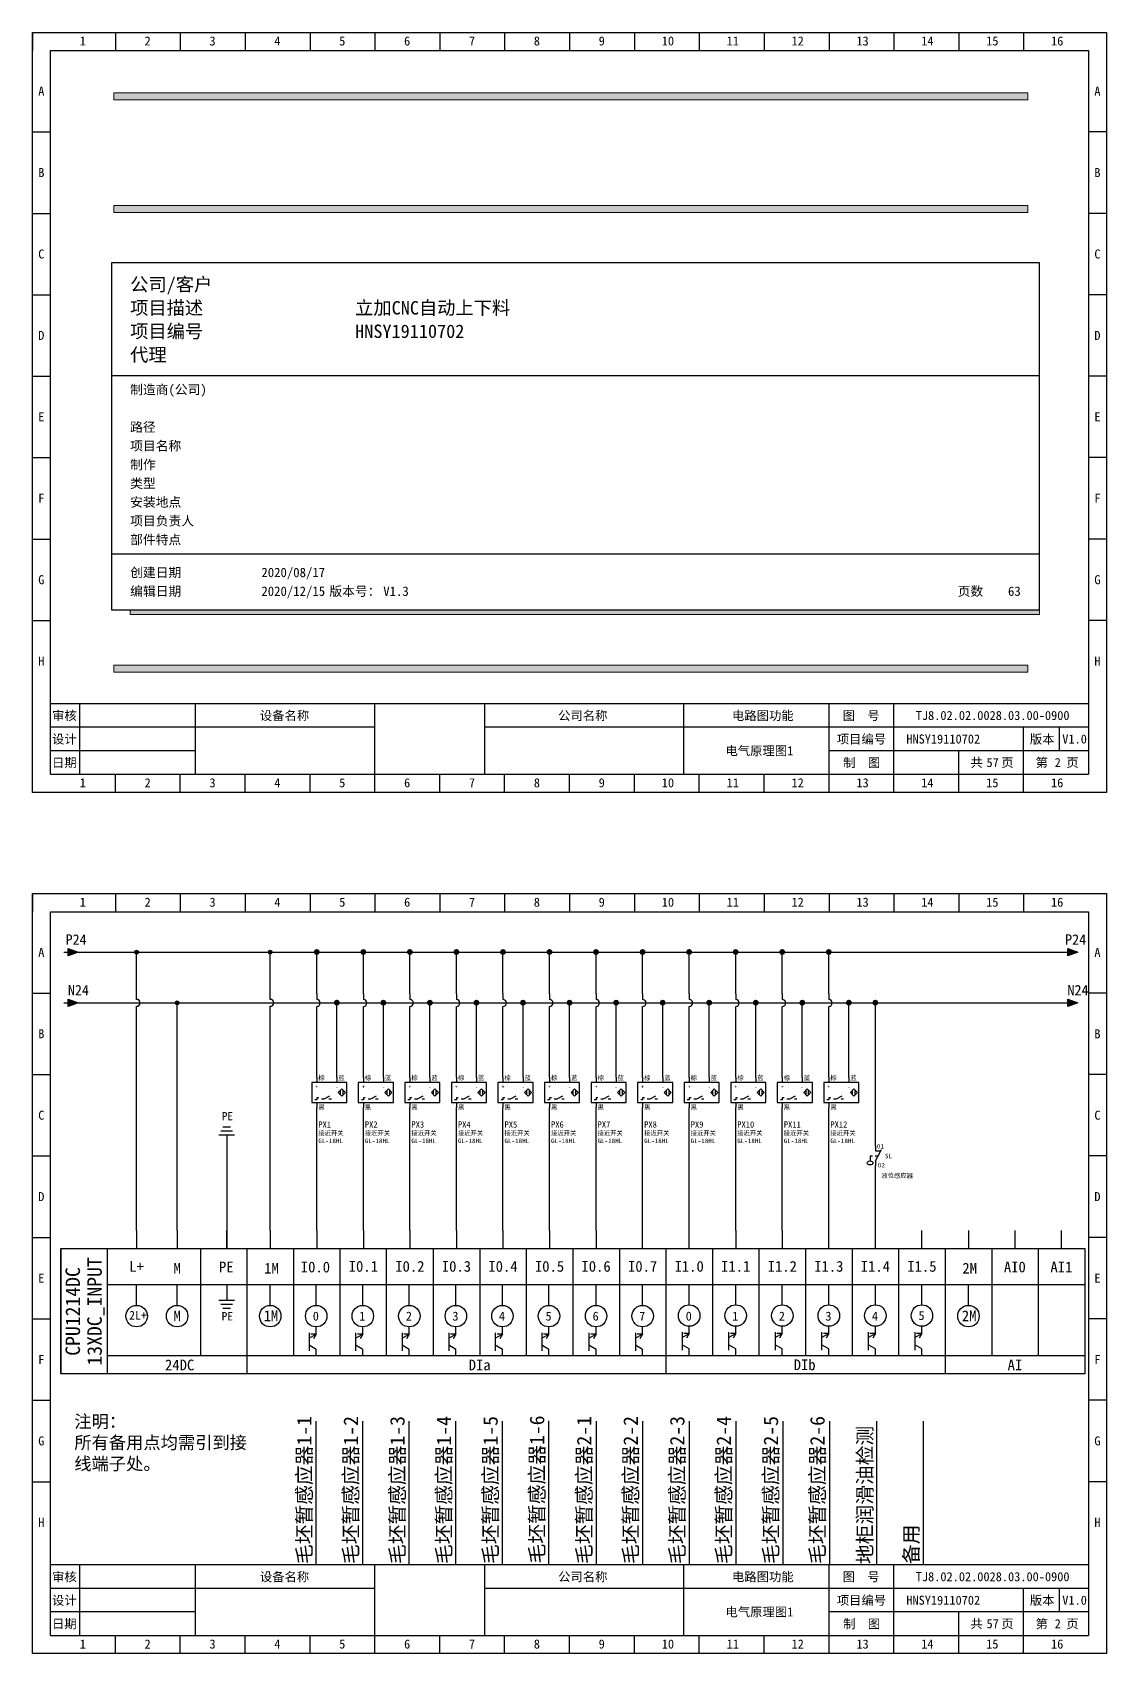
# Model space of a CAD drawing. Header units: millimetres. Extents: x 914 to 910632, y -176 to 682692.
# Drawn here: x 1567.1 to 1864.1, y 3539.4 to 3987.4 of the extents above; entities that cross this region are included whole.
import ezdxf
from ezdxf.enums import TextEntityAlignment as Align

# ---------------------------------------------------------------- set-up
doc = ezdxf.new("R2010")
doc.units = ezdxf.units.MM
for name, color, linetype, lineweight in [('EPLAN200', 73, 'Continuous', 35), ('EPLAN300', 5, 'Continuous', 25), ('EPLAN311', 1, 'Continuous', 25), ('EPLAN451', 73, 'Continuous', 35)]:
    doc.layers.add(name, color=color, linetype=linetype, lineweight=lineweight)
doc.styles.get("Standard").update_dxf_attribs({"font": 'arial.ttf'})
doc.styles.add('宋体', font='')
doc.styles.get('宋体').set_extended_font_data('宋体')

# ---------------------------------------------------------------- blocks, each defined once
blk = doc.blocks.new('EPLSYM_LibrarySPECIAL_Symbol8_Variant0_Placement1')
at = {"linetype": 'Continuous', "lineweight": 25, "ltscale": 4}
blk.add_hatch(color=1, dxfattribs=at).paths.add_polyline_path([(-0.75, 1), (2, 0), (-0.75, -1)], flags=0)
at = {"color": 1, "linetype": 'Continuous', "lineweight": 25, "ltscale": 4}
blk.add_line((-2, 0), (-0.75, 0), dxfattribs=at)
blk.add_lwpolyline([(-0.75, 1), (2, 0), (-0.75, -1)], close=True, dxfattribs=at)
at = {"color": 5}
blk.add_attdef('70_20010', text='', height=2.85, dxfattribs=at).set_placement((3, 0), align=Align.MIDDLE_LEFT)
at = {"color": 73}
for tag, p in [('70_24350', (33.76, 0)), ('70_24300', (72.31, 0))]:
    blk.add_attdef(tag, text='', height=2.06, dxfattribs=at).set_placement(p, align=Align.MIDDLE_LEFT)
blk = doc.blocks.new('F26_001')
at = {"layer": 'EPLAN200', "linetype": 'Continuous', "lineweight": 13, "ltscale": 4}
for points in [[(9, 273.5), (399, 273.5), (399, 276.5), (9, 276.5)], [(9, 225.5), (399, 225.5), (399, 228.5), (9, 228.5)], [(16, 54), (404, 54), (404, 56), (16, 56)]]:
    blk.add_hatch(color=73, dxfattribs=at).paths.add_polyline_path(points, flags=0)
at = {"layer": 'EPLAN200', "linetype": 'Continuous', "lineweight": 9}
blk.add_hatch(color=73, dxfattribs=at).paths.add_polyline_path([(9, 29.5), (399, 29.5), (399, 32.5), (9, 32.5)], flags=0)
at = {"layer": 'EPLAN200', "color": 73, "linetype": 'Continuous', "lineweight": 25, "ltscale": 4}
for p, q in [((8, 156), (404, 156)), ((8, 80), (404, 80))]:
    blk.add_line(p, q, dxfattribs=at)
at = {"layer": 'EPLAN200', "color": 73, "linetype": 'Continuous', "lineweight": 13, "ltscale": 4}
for points in [[(9, 273.5), (399, 273.5), (399, 276.5), (9, 276.5)], [(9, 225.5), (399, 225.5), (399, 228.5), (9, 228.5)], [(16, 54), (404, 54), (404, 56), (16, 56)]]:
    blk.add_lwpolyline(points, close=True, dxfattribs=at)
at = {"layer": 'EPLAN200', "color": 73, "linetype": 'Continuous', "lineweight": 25, "ltscale": 4}
blk.add_lwpolyline([(8, 56), (404, 56), (404, 204), (8, 204)], close=True, dxfattribs=at)
at = {"layer": 'EPLAN200', "color": 73, "linetype": 'Continuous', "lineweight": 9}
blk.add_lwpolyline([(9, 29.5), (399, 29.5), (399, 32.5), (9, 32.5)], close=True, dxfattribs=at)
at = {"color": 73}
blk.add_attdef('4_11015', text='', height=2.85, dxfattribs=at).set_placement((404, 280), align=Align.RIGHT)
for tag, p, height in [('14_10015_1', (124, 254), 11.42), ('14_10100', (112, 192), 5.71), ('14_10011', (112, 182), 5.71), ('14_10013', (112, 172), 5.71), ('14_10014', (112, 162), 5.71), ('14_10015', (112, 148), 4), ('14_10901[1]', (112, 132), 4), ('14_10000', (112, 124), 4), ('14_10030', (112, 116), 4), ('14_10031', (112, 108), 4), ('14_10032', (112, 100), 4), ('14_10025', (112, 92), 4), ('14_10033', (112, 84), 4)]:
    blk.add_attdef(tag, p, '', height=height, dxfattribs=at)
for tag, p in [('14_10021', (72, 72)), ('14_10023', (72, 64))]:
    blk.add_attdef(tag, text='', height=4, dxfattribs=at).set_placement(p, align=Align.MIDDLE_LEFT)
blk.add_attdef('14_10300', text='', height=4, dxfattribs=at).set_placement((396, 64), align=Align.MIDDLE_RIGHT)
at = {"layer": 'EPLAN200', "color": 73, "style": '宋体'}
for s, height, p in [('公司/客户', 5.71, (16, 192)), ('项目描述', 5.71, (16, 182)), ('项目编号', 5.71, (16, 172)), ('代理', 5.71, (16, 162)), ('制造商(公司)', 3.997, (16, 148)), ('路径', 3.997, (16, 132)), ('项目名称', 3.997, (16, 124)), ('制作', 3.997, (16, 116)), ('类型', 3.997, (16, 108)), ('安装地点', 3.997, (16, 100)), ('项目负责人', 3.997, (16, 92)), ('部件特点', 3.997, (16, 84))]:
    blk.add_text(s, height=height, dxfattribs=at).set_placement(p)
for s, p in [('创建日期', (16, 72)), ('编辑日期', (16, 64)), ('版本号：', (101, 64)), ('V1.3', (124, 64))]:
    blk.add_text(s, height=3.997, dxfattribs=at).set_placement(p, align=Align.MIDDLE_LEFT)
blk.add_text('页数', height=3.997, dxfattribs=at).set_placement((380, 64), align=Align.MIDDLE_RIGHT)
blk = doc.blocks.new('磁性接近开关3线常开')
at = {"color": 5, "linetype": 'Continuous', "lineweight": 25, "ltscale": 4}
for p, q in [((0, 8.4), (0, 7)), ((5.6, 8.4), (5.6, 7)), ((6.63, 3.58), (6.63, 4.82)), ((7.37, 3.58), (7.37, 4.82)), ((0, 2.71), (0, 2.19)), ((0, 1.4), (0, 0)), ((3.59, 3.14), (2.01, 2.36))]:
    blk.add_line(p, q, dxfattribs=at)
at = {"color": 5, "linetype": 'Continuous', "lineweight": 25}
for p, q in [((0, 2.19), (-0.53, 2.19)), ((0.53, 2.71), (0, 2.71)), ((2.01, 2.36), (1.31, 2.36)), ((4.11, 2.36), (3.41, 2.36))]:
    blk.add_line(p, q, dxfattribs=at)
at = {"color": 5, "linetype": 'Continuous', "lineweight": 25, "ltscale": 4}
for points in [[(-1.4, 1.4), (8.4, 1.4), (8.4, 7), (-1.4, 7)], [(7, 5.19), (6.01, 4.2), (7, 3.21), (7.99, 4.2)]]:
    blk.add_lwpolyline(points, close=True, dxfattribs=at)
at = {"color": 5, "style": '宋体'}
for s, p in [('+', (0, 5.84)), ('-', (5.6, 5.84))]:
    blk.add_text(s, height=1.05, dxfattribs=at).set_placement(p, align=Align.MIDDLE_CENTER)
at = {"color": 0, "style": '宋体'}
for tag, p in [('01', (0.42, 7.67)), ('03', (6.02, 7.67)), ('02', (0.42, -0.54)), ('05', (0.42, -7.76)), ('06', (0.42, -9.92))]:
    blk.add_attdef(tag, p, '', height=1.26, dxfattribs=at)
at = {"color": 5, "style": '宋体'}
blk.add_attdef('04', (0.42, -5.6), '', height=1.75, dxfattribs=at)
blk = doc.blocks.new('*U388')
blk.add_line((-2.5, 0), (2.5, 0))
blk = doc.blocks.new('*U389')
at = {"color": 0, "linetype": 'ByBlock', "lineweight": -2, "transparency": 16777216}
for p in [(0, 0), (0, -22.5), (0, -45), (0, -67.5), (0, -90), (0, -112.5), (0, -135)]:
    blk.add_blockref('*U388', p, dxfattribs=at)
blk = doc.blocks.new('*U390')
blk.add_line((-2.5, 0), (2.5, 0))
blk = doc.blocks.new('*U391')
at = {"color": 0, "linetype": 'ByBlock', "lineweight": -2, "transparency": 16777216}
for p in [(0, 0), (0, -22.5), (0, -45), (0, -67.5), (0, -90), (0, -112.5), (0, -135)]:
    blk.add_blockref('*U390', p, dxfattribs=at)
blk = doc.blocks.new('制图图框')
for p, q in [((-2700.08, 789.32), (-2403.08, 789.32)), ((-2700.08, 579.32), (-2700.08, 789.32)), ((-2700.08, 789.32), (-2700.08, 784.32)), ((-2700.08, 789.32), (-2695.08, 789.32)), ((-2677.15, 789.32), (-2677.15, 784.32)), ((-2659.21, 789.32), (-2659.21, 784.32)), ((-2641.27, 789.32), (-2641.27, 784.32)), ((-2623.33, 789.32), (-2623.33, 784.32)), ((-2605.4, 789.32), (-2605.4, 784.32)), ((-2587.46, 789.32), (-2587.46, 784.32)), ((-2569.52, 789.32), (-2569.52, 784.32)), ((-2551.58, 789.32), (-2551.58, 784.32)), ((-2533.65, 789.32), (-2533.65, 784.32)), ((-2515.71, 789.32), (-2515.71, 784.32)), ((-2497.77, 789.32), (-2497.77, 784.32)), ((-2479.83, 789.32), (-2479.83, 784.32)), ((-2461.9, 789.32), (-2461.9, 784.32)), ((-2443.96, 789.32), (-2443.96, 784.32)), ((-2426.02, 789.32), (-2426.02, 784.32)), ((-2403.08, 789.32), (-2403.08, 579.32)), ((-2403.08, 789.32), (-2403.08, 784.32)), ((-2695.08, 784.32), (-2408.08, 784.32)), ((-2695.08, 584.32), (-2695.08, 784.32)), ((-2408.08, 784.32), (-2408.08, 584.32)), ((-2408.08, 603.82), (-2695.08, 603.82)), ((-2687.08, 603.82), (-2687.08, 584.32)), ((-2655.08, 603.82), (-2655.08, 584.32)), ((-2655.08, 603.82), (-2655.08, 584.32)), ((-2605.4, 579.32), (-2605.4, 603.82)), ((-2575.08, 603.82), (-2575.08, 584.32)), ((-2575.08, 603.82), (-2575.08, 584.32)), ((-2575.08, 603.82), (-2575.08, 584.32)), ((-2520.08, 603.82), (-2520.08, 584.32)), ((-2479.83, 579.32), (-2479.83, 603.82)), ((-2461.9, 579.32), (-2461.9, 603.82)), ((-2655.08, 597.32), (-2695.08, 597.32)), ((-2605.4, 597.32), (-2655.08, 597.32)), ((-2408.08, 597.32), (-2575.08, 597.32)), ((-2426.02, 579.32), (-2426.02, 597.32)), ((-2416.18, 597.32), (-2416.18, 590.82)), ((-2655.08, 590.82), (-2695.08, 590.82)), ((-2408.08, 590.82), (-2479.83, 590.82)), ((-2443.96, 579.32), (-2443.96, 590.82)), ((-2695.08, 584.32), (-2408.08, 584.32)), ((-2677.15, 579.32), (-2677.15, 584.32)), ((-2659.21, 579.32), (-2659.21, 584.32)), ((-2641.27, 579.32), (-2641.27, 584.32)), ((-2623.33, 579.32), (-2623.33, 584.32)), ((-2587.46, 579.32), (-2587.46, 584.32)), ((-2569.52, 579.32), (-2569.52, 584.32)), ((-2551.58, 579.32), (-2551.58, 584.32)), ((-2533.65, 579.32), (-2533.65, 584.32)), ((-2515.71, 579.32), (-2515.71, 584.32)), ((-2497.77, 579.32), (-2497.77, 584.32)), ((-2403.08, 579.32), (-2700.08, 579.32))]:
    blk.add_line(p, q)
blk.add_blockref('*U389', (-2697.58, 761.82))
at = {"xscale": -1}
blk.add_blockref('*U391', (-2405.58, 761.82), dxfattribs=at)
at = {"style": '宋体'}
for s, p in [('1', (-2687.01, 785.71)), ('2', (-2669.07, 785.71)), ('3', (-2651.13, 785.71)), ('4', (-2633.2, 785.71)), ('5', (-2615.26, 785.71)), ('6', (-2597.32, 785.71)), ('7', (-2579.38, 785.71)), ('8', (-2561.45, 785.71)), ('9', (-2543.51, 785.71)), ('10', (-2526.07, 785.71)), ('11', (-2508.13, 785.71)), ('12', (-2490.2, 785.71)), ('13', (-2472.26, 785.71)), ('14', (-2454.32, 785.71)), ('15', (-2436.38, 785.71)), ('16', (-2418.45, 785.71)), ('A', (-2698.47, 771.84)), ('A', (-2406.47, 771.84)), ('B', (-2698.47, 749.34)), ('B', (-2406.47, 749.34)), ('C', (-2698.47, 726.84)), ('C', (-2406.47, 726.84)), ('D', (-2698.47, 704.34)), ('D', (-2406.47, 704.34)), ('E', (-2698.47, 681.84)), ('E', (-2406.47, 681.84)), ('F', (-2698.47, 659.34)), ('F', (-2406.47, 659.34)), ('G', (-2698.47, 636.84)), ('G', (-2406.47, 636.84)), ('H', (-2698.47, 614.34)), ('H', (-2406.47, 614.34)), ('审核', (-2694.65, 599.29)), ('设备名称', (-2637.2, 599.28)), ('公司名称', (-2554.73, 599.29)), ('电路图功能', (-2506.66, 599.29)), ('图  号', (-2476.05, 599.3)), ('设计', (-2694.66, 592.79)), ('项目编号', (-2477.68, 592.79)), ('版本', (-2424.3, 592.79)), ('日期', (-2694.66, 586.29)), ('制  图', (-2475.91, 586.28)), ('共   页', (-2440.72, 586.31)), ('第   页', (-2422.72, 586.3)), ('1', (-2687.01, 580.71)), ('2', (-2669.07, 580.71)), ('3', (-2651.13, 580.71)), ('4', (-2633.2, 580.71)), ('5', (-2615.26, 580.71)), ('6', (-2597.32, 580.71)), ('7', (-2579.38, 580.71)), ('8', (-2561.45, 580.71)), ('9', (-2543.51, 580.71)), ('10', (-2526.07, 580.71)), ('11', (-2508.13, 580.71)), ('12', (-2490.2, 580.71)), ('13', (-2472.26, 580.71)), ('14', (-2454.32, 580.71)), ('15', (-2436.38, 580.71)), ('16', (-2418.45, 580.71))]:
    blk.add_text(s, height=2.5, dxfattribs=at).set_placement(p)

msp = doc.modelspace()

# ---------------------------------------------------------------- hatches: boundary and pattern name
at = {"layer": 'EPLAN311', "ltscale": 4}
h = msp.add_hatch(color=1, dxfattribs=at)
edge = h.paths.add_edge_path()
edge.add_arc((1595.965, 3733.256), 0.52, 0, 360)
h = msp.add_hatch(color=1, dxfattribs=at)
edge = h.paths.add_edge_path()
edge.add_arc((1632.905, 3733.255), 0.52, 0, 360)
h = msp.add_hatch(color=0, dxfattribs=at)
edge = h.paths.add_edge_path()
edge.add_arc((1645.768, 3733.294), 0.81, 0, 360)
h = msp.add_hatch(color=0, dxfattribs=at)
edge = h.paths.add_edge_path()
edge.add_arc((1658.638, 3733.294), 0.81, 0, 360)
h = msp.add_hatch(color=0, dxfattribs=at)
edge = h.paths.add_edge_path()
edge.add_arc((1671.508, 3733.294), 0.81, 0, 360)
h = msp.add_hatch(color=0, dxfattribs=at)
edge = h.paths.add_edge_path()
edge.add_arc((1684.378, 3733.294), 0.81, 0, 360)
h = msp.add_hatch(color=0, dxfattribs=at)
edge = h.paths.add_edge_path()
edge.add_arc((1697.248, 3733.294), 0.81, 0, 360)
h = msp.add_hatch(color=0, dxfattribs=at)
edge = h.paths.add_edge_path()
edge.add_arc((1710.118, 3733.294), 0.81, 0, 360)
h = msp.add_hatch(color=0, dxfattribs=at)
edge = h.paths.add_edge_path()
edge.add_arc((1722.988, 3733.294), 0.81, 0, 360)
h = msp.add_hatch(color=0, dxfattribs=at)
edge = h.paths.add_edge_path()
edge.add_arc((1735.858, 3733.294), 0.81, 0, 360)
h = msp.add_hatch(color=0, dxfattribs=at)
edge = h.paths.add_edge_path()
edge.add_arc((1748.728, 3733.294), 0.81, 0, 360)
h = msp.add_hatch(color=0, dxfattribs=at)
edge = h.paths.add_edge_path()
edge.add_arc((1761.598, 3733.294), 0.81, 0, 360)
h = msp.add_hatch(color=0, dxfattribs=at)
edge = h.paths.add_edge_path()
edge.add_arc((1774.468, 3733.294), 0.81, 0, 360)
h = msp.add_hatch(color=0, dxfattribs=at)
edge = h.paths.add_edge_path()
edge.add_arc((1787.338, 3733.294), 0.81, 0, 360)
h = msp.add_hatch(color=1, dxfattribs=at)
edge = h.paths.add_edge_path()
edge.add_arc((1607.163, 3719.243), 0.52, 0, 360)
h = msp.add_hatch(color=0, dxfattribs=at)
edge = h.paths.add_edge_path()
edge.add_arc((1651.312, 3719.289), 0.81, 0, 360)
h = msp.add_hatch(color=0, dxfattribs=at)
edge = h.paths.add_edge_path()
edge.add_arc((1664.182, 3719.289), 0.81, 0, 360)
h = msp.add_hatch(color=0, dxfattribs=at)
edge = h.paths.add_edge_path()
edge.add_arc((1677.052, 3719.289), 0.81, 0, 360)
h = msp.add_hatch(color=0, dxfattribs=at)
edge = h.paths.add_edge_path()
edge.add_arc((1689.922, 3719.289), 0.81, 0, 360)
h = msp.add_hatch(color=0, dxfattribs=at)
edge = h.paths.add_edge_path()
edge.add_arc((1702.792, 3719.289), 0.81, 0, 360)
h = msp.add_hatch(color=0, dxfattribs=at)
edge = h.paths.add_edge_path()
edge.add_arc((1715.662, 3719.289), 0.81, 0, 360)
h = msp.add_hatch(color=0, dxfattribs=at)
edge = h.paths.add_edge_path()
edge.add_arc((1728.532, 3719.289), 0.81, 0, 360)
h = msp.add_hatch(color=0, dxfattribs=at)
edge = h.paths.add_edge_path()
edge.add_arc((1741.402, 3719.289), 0.81, 0, 360)
h = msp.add_hatch(color=0, dxfattribs=at)
edge = h.paths.add_edge_path()
edge.add_arc((1754.272, 3719.289), 0.81, 0, 360)
h = msp.add_hatch(color=0, dxfattribs=at)
edge = h.paths.add_edge_path()
edge.add_arc((1767.142, 3719.289), 0.81, 0, 360)
h = msp.add_hatch(color=0, dxfattribs=at)
edge = h.paths.add_edge_path()
edge.add_arc((1780.012, 3719.289), 0.81, 0, 360)
h = msp.add_hatch(color=0, dxfattribs=at)
edge = h.paths.add_edge_path()
edge.add_arc((1792.882, 3719.289), 0.81, 0, 360)
h = msp.add_hatch(color=0, dxfattribs=at)
edge = h.paths.add_edge_path()
edge.add_arc((1800.206, 3719.289), 0.81, 0, 360)

# ---------------------------------------------------------------- linework, layer by layer
at = {"color": 0}
for p, q in [((1579.775, 3733.257), (1852.155, 3733.25)), ((1579.793, 3719.25), (1852.155, 3719.25)), ((1607.163, 3656.307), (1607.163, 3719.243)), ((1645.773, 3656.307), (1645.773, 3690.311)), ((1658.643, 3656.307), (1658.643, 3690.311)), ((1671.513, 3656.307), (1671.513, 3690.311)), ((1684.383, 3656.307), (1684.383, 3690.311)), ((1697.253, 3656.307), (1697.253, 3690.311)), ((1710.123, 3656.307), (1710.123, 3690.311)), ((1722.993, 3656.307), (1722.993, 3690.311)), ((1735.863, 3656.307), (1735.863, 3690.311)), ((1748.733, 3656.307), (1748.733, 3690.311)), ((1761.603, 3656.307), (1761.603, 3690.311)), ((1774.473, 3656.307), (1774.473, 3690.311)), ((1787.343, 3656.307), (1787.343, 3690.311))]:
    msp.add_line(p, q, dxfattribs=at)
for p, q in [((1595.964, 3720.205), (1595.965, 3733.256)), ((1632.905, 3720.207), (1632.905, 3733.255)), ((1645.773, 3721.76), (1645.773, 3733.25)), ((1658.643, 3721.76), (1658.643, 3733.25)), ((1671.513, 3721.76), (1671.513, 3733.25)), ((1684.383, 3721.76), (1684.383, 3733.25)), ((1697.253, 3721.76), (1697.253, 3733.25)), ((1710.123, 3721.76), (1710.123, 3733.25)), ((1722.993, 3721.76), (1722.993, 3733.25)), ((1735.863, 3721.76), (1735.863, 3733.25)), ((1748.733, 3721.76), (1748.733, 3733.25)), ((1761.603, 3721.76), (1761.603, 3733.25)), ((1774.473, 3721.76), (1774.473, 3733.25)), ((1787.343, 3721.76), (1787.343, 3733.25)), ((1595.963, 3656.307), (1595.964, 3718.295)), ((1632.903, 3656.307), (1632.905, 3718.297)), ((1645.773, 3721.76), (1645.773, 3720.188)), ((1651.317, 3698.627), (1651.317, 3719.245)), ((1658.643, 3721.76), (1658.643, 3720.188)), ((1664.187, 3698.627), (1664.187, 3719.245)), ((1671.513, 3721.76), (1671.513, 3720.188)), ((1677.057, 3698.627), (1677.057, 3719.245)), ((1684.383, 3721.76), (1684.383, 3720.188)), ((1689.927, 3698.627), (1689.927, 3719.245)), ((1697.253, 3721.76), (1697.253, 3720.188)), ((1702.797, 3698.627), (1702.797, 3719.245)), ((1710.123, 3721.76), (1710.123, 3720.188)), ((1715.667, 3698.627), (1715.667, 3719.245)), ((1722.993, 3721.76), (1722.993, 3720.188)), ((1728.537, 3698.627), (1728.537, 3719.245)), ((1735.863, 3721.76), (1735.863, 3720.188)), ((1741.407, 3698.627), (1741.407, 3719.245)), ((1748.733, 3721.76), (1748.733, 3720.188)), ((1754.277, 3698.627), (1754.277, 3719.245)), ((1761.603, 3721.76), (1761.603, 3720.188)), ((1767.147, 3698.627), (1767.147, 3719.245)), ((1774.473, 3721.76), (1774.473, 3720.188)), ((1780.017, 3698.627), (1780.017, 3719.245)), ((1787.343, 3721.76), (1787.343, 3720.188)), ((1792.887, 3698.627), (1792.887, 3719.245)), ((1800.211, 3679.713), (1800.211, 3719.25)), ((1645.773, 3716.706), (1645.773, 3718.278)), ((1645.773, 3698.627), (1645.773, 3716.706)), ((1658.643, 3716.706), (1658.643, 3718.278)), ((1658.643, 3698.627), (1658.643, 3716.706)), ((1671.513, 3716.706), (1671.513, 3718.278)), ((1671.513, 3698.627), (1671.513, 3716.706)), ((1684.383, 3716.706), (1684.383, 3718.278)), ((1684.383, 3698.627), (1684.383, 3716.706)), ((1697.253, 3716.706), (1697.253, 3718.278)), ((1697.253, 3698.627), (1697.253, 3716.706)), ((1710.123, 3716.706), (1710.123, 3718.278)), ((1710.123, 3698.627), (1710.123, 3716.706)), ((1722.993, 3716.706), (1722.993, 3718.278)), ((1722.993, 3698.627), (1722.993, 3716.706)), ((1735.863, 3716.706), (1735.863, 3718.278)), ((1735.863, 3698.627), (1735.863, 3716.706)), ((1748.733, 3716.706), (1748.733, 3718.278)), ((1748.733, 3698.627), (1748.733, 3716.706)), ((1761.603, 3716.706), (1761.603, 3718.278)), ((1761.603, 3698.627), (1761.603, 3716.706)), ((1774.473, 3716.706), (1774.473, 3718.278)), ((1774.473, 3698.627), (1774.473, 3716.706)), ((1787.343, 3716.706), (1787.343, 3718.278)), ((1787.343, 3698.627), (1787.343, 3716.706)), ((1620.882, 3682.799), (1620.882, 3677.799)), ((1620.882, 3677.799), (1620.882, 3656.307)), ((1800.213, 3656.307), (1800.213, 3674.171)), ((1595.963, 3656.307), (1595.963, 3651.357)), ((1607.163, 3656.307), (1607.163, 3651.357)), ((1620.882, 3656.31), (1620.882, 3651.36)), ((1620.882, 3651.36), (1620.882, 3656.31)), ((1632.903, 3656.307), (1632.903, 3651.357)), ((1645.773, 3656.307), (1645.773, 3651.357)), ((1658.643, 3656.307), (1658.643, 3651.357)), ((1671.513, 3656.307), (1671.513, 3651.357)), ((1684.383, 3656.307), (1684.383, 3651.357)), ((1697.253, 3656.307), (1697.253, 3651.357)), ((1710.123, 3656.307), (1710.123, 3651.357)), ((1722.993, 3656.307), (1722.993, 3651.357)), ((1735.863, 3651.357), (1735.863, 3656.307)), ((1748.733, 3651.357), (1748.733, 3656.307)), ((1761.603, 3656.307), (1761.603, 3651.357)), ((1774.473, 3656.307), (1774.473, 3651.357)), ((1787.343, 3651.357), (1787.343, 3656.307)), ((1800.213, 3651.357), (1800.213, 3656.307)), ((1813.083, 3651.357), (1813.083, 3656.307)), ((1825.953, 3656.307), (1825.953, 3651.357)), ((1825.953, 3656.307), (1825.953, 3651.357)), ((1838.823, 3651.357), (1838.823, 3656.307)), ((1851.693, 3651.357), (1851.693, 3656.307)), ((1574.988, 3651.357), (1858.128, 3651.357)), ((1574.988, 3616.707), (1574.988, 3651.357)), ((1574.988, 3651.357), (1574.988, 3616.707)), ((1587.858, 3651.357), (1587.858, 3616.707)), ((1613.598, 3651.357), (1613.598, 3621.657)), ((1626.468, 3651.357), (1626.468, 3616.707)), ((1639.338, 3651.357), (1639.338, 3621.657)), ((1652.208, 3621.657), (1652.208, 3651.357)), ((1665.078, 3621.657), (1665.078, 3651.357)), ((1677.948, 3651.357), (1677.948, 3621.657)), ((1690.818, 3651.357), (1690.818, 3621.657)), ((1703.688, 3651.357), (1703.688, 3621.657)), ((1716.558, 3651.357), (1716.558, 3621.635)), ((1729.428, 3651.357), (1729.428, 3621.657)), ((1742.298, 3651.357), (1742.298, 3616.707)), ((1755.168, 3651.357), (1755.168, 3621.657)), ((1768.038, 3651.357), (1768.038, 3621.657)), ((1780.908, 3651.357), (1780.908, 3621.657)), ((1793.778, 3651.357), (1793.778, 3621.657)), ((1806.648, 3651.357), (1806.648, 3621.657)), ((1819.518, 3651.357), (1819.518, 3621.657)), ((1832.388, 3651.357), (1832.388, 3621.657)), ((1845.258, 3651.357), (1845.258, 3621.657)), ((1858.128, 3651.357), (1858.128, 3616.707)), ((1587.858, 3641.457), (1858.128, 3641.457)), ((1595.963, 3635.647), (1595.963, 3641.457)), ((1607.163, 3635.647), (1607.163, 3641.457)), ((1620.882, 3641.46), (1620.882, 3637.045)), ((1632.903, 3635.647), (1632.903, 3641.457)), ((1645.618, 3635.647), (1645.618, 3641.297)), ((1658.488, 3635.647), (1658.488, 3641.297)), ((1671.358, 3635.647), (1671.358, 3641.297)), ((1684.228, 3635.647), (1684.228, 3641.297)), ((1697.098, 3635.647), (1697.098, 3641.297)), ((1709.968, 3635.647), (1709.968, 3641.297)), ((1722.993, 3635.647), (1722.993, 3641.297)), ((1735.863, 3635.647), (1735.863, 3641.297)), ((1748.733, 3635.806), (1748.733, 3641.457)), ((1761.603, 3635.806), (1761.603, 3641.457)), ((1774.473, 3635.806), (1774.473, 3641.457)), ((1787.343, 3635.806), (1787.343, 3641.457)), ((1800.213, 3635.806), (1800.213, 3641.457)), ((1813.083, 3635.806), (1813.083, 3641.457)), ((1825.953, 3635.647), (1825.953, 3641.457)), ((1645.618, 3627.727), (1645.618, 3629.707)), ((1658.488, 3627.727), (1658.488, 3629.707)), ((1671.358, 3627.727), (1671.358, 3629.707)), ((1684.228, 3627.727), (1684.228, 3629.707)), ((1697.098, 3627.727), (1697.098, 3629.707)), ((1709.968, 3627.727), (1709.968, 3629.707)), ((1722.993, 3627.727), (1722.993, 3629.707)), ((1735.863, 3627.727), (1735.863, 3629.707)), ((1748.733, 3627.886), (1748.733, 3629.866)), ((1761.603, 3627.886), (1761.603, 3629.866)), ((1774.473, 3627.886), (1774.473, 3629.866)), ((1787.343, 3627.886), (1787.343, 3629.866)), ((1800.213, 3627.886), (1800.213, 3629.866)), ((1813.083, 3627.886), (1813.083, 3629.866)), ((1643.638, 3628.077), (1643.638, 3623.127)), ((1643.638, 3626.586), (1645.618, 3627.727)), ((1645.618, 3623.477), (1643.638, 3624.605)), ((1645.618, 3627.727), (1644.133, 3627.727)), ((1645.618, 3627.727), (1644.873, 3626.442)), ((1656.508, 3628.077), (1656.508, 3623.127)), ((1656.508, 3626.586), (1658.488, 3627.727)), ((1658.488, 3623.477), (1656.508, 3624.605)), ((1658.488, 3627.727), (1657.003, 3627.727)), ((1658.488, 3627.727), (1657.743, 3626.442)), ((1669.378, 3628.077), (1669.378, 3623.127)), ((1669.378, 3626.586), (1671.358, 3627.727)), ((1671.358, 3623.477), (1669.378, 3624.605)), ((1671.358, 3627.727), (1669.873, 3627.727)), ((1671.358, 3627.727), (1670.613, 3626.442)), ((1682.248, 3628.077), (1682.248, 3623.127)), ((1682.248, 3626.586), (1684.228, 3627.727)), ((1684.228, 3623.477), (1682.248, 3624.605)), ((1684.228, 3627.727), (1682.743, 3627.727)), ((1684.228, 3627.727), (1683.483, 3626.442)), ((1695.118, 3628.077), (1695.118, 3623.127)), ((1695.118, 3626.586), (1697.098, 3627.727)), ((1697.098, 3623.477), (1695.118, 3624.605)), ((1697.098, 3627.727), (1695.613, 3627.727)), ((1697.098, 3627.727), (1696.353, 3626.442)), ((1707.988, 3628.077), (1707.988, 3623.127)), ((1707.988, 3626.586), (1709.968, 3627.727)), ((1709.968, 3623.477), (1707.988, 3624.605)), ((1709.968, 3627.727), (1708.483, 3627.727)), ((1709.968, 3627.727), (1709.223, 3626.442)), ((1721.013, 3628.077), (1721.013, 3623.127)), ((1721.013, 3626.586), (1722.993, 3627.727)), ((1722.993, 3623.477), (1721.013, 3624.605)), ((1722.993, 3627.727), (1721.508, 3627.727)), ((1722.993, 3627.727), (1722.248, 3626.442)), ((1733.883, 3628.077), (1733.883, 3623.127)), ((1733.883, 3626.586), (1735.863, 3627.727)), ((1735.863, 3623.477), (1733.883, 3624.605)), ((1735.863, 3627.727), (1734.378, 3627.727)), ((1735.863, 3627.727), (1735.118, 3626.442)), ((1746.753, 3628.236), (1746.753, 3623.286)), ((1746.753, 3626.746), (1748.733, 3627.886)), ((1748.733, 3623.637), (1746.753, 3624.764)), ((1748.733, 3627.886), (1747.248, 3627.886)), ((1748.733, 3627.886), (1747.988, 3626.602)), ((1759.623, 3628.236), (1759.623, 3623.286)), ((1759.623, 3626.746), (1761.603, 3627.886)), ((1761.603, 3623.637), (1759.623, 3624.764)), ((1761.603, 3627.886), (1760.118, 3627.886)), ((1761.603, 3627.886), (1760.858, 3626.602)), ((1772.493, 3628.236), (1772.493, 3623.286)), ((1772.493, 3626.746), (1774.473, 3627.886)), ((1774.473, 3623.637), (1772.493, 3624.764)), ((1774.473, 3627.886), (1772.988, 3627.886)), ((1774.473, 3627.886), (1773.728, 3626.602)), ((1785.363, 3628.236), (1785.363, 3623.286)), ((1785.363, 3626.746), (1787.343, 3627.886)), ((1787.343, 3623.637), (1785.363, 3624.764)), ((1787.343, 3627.886), (1785.858, 3627.886)), ((1787.343, 3627.886), (1786.598, 3626.602)), ((1798.233, 3628.236), (1798.233, 3623.286)), ((1798.233, 3626.746), (1800.213, 3627.886)), ((1800.213, 3623.637), (1798.233, 3624.764)), ((1800.213, 3627.886), (1798.728, 3627.886)), ((1800.213, 3627.886), (1799.468, 3626.602)), ((1811.103, 3628.236), (1811.103, 3623.286)), ((1811.103, 3626.746), (1813.083, 3627.886)), ((1813.083, 3623.637), (1811.103, 3624.764)), ((1813.083, 3627.886), (1811.598, 3627.886)), ((1813.083, 3627.886), (1812.338, 3626.602)), ((1613.598, 3621.657), (1587.858, 3621.657)), ((1621.542, 3621.657), (1613.598, 3621.657)), ((1742.298, 3621.657), (1621.542, 3621.657)), ((1645.618, 3621.657), (1645.618, 3623.477)), ((1658.488, 3621.657), (1658.488, 3623.477)), ((1671.358, 3621.657), (1671.358, 3623.477)), ((1684.228, 3621.657), (1684.228, 3623.477)), ((1697.098, 3621.657), (1697.098, 3623.477)), ((1709.968, 3621.657), (1709.968, 3623.477)), ((1722.993, 3621.657), (1722.993, 3623.477)), ((1735.863, 3621.657), (1735.863, 3623.477)), ((1749.54, 3621.657), (1742.298, 3621.657)), ((1748.733, 3621.657), (1748.733, 3623.637)), ((1858.128, 3621.657), (1749.54, 3621.657)), ((1761.603, 3621.657), (1761.603, 3623.637)), ((1774.473, 3621.657), (1774.473, 3623.637)), ((1787.343, 3621.657), (1787.343, 3623.637)), ((1800.213, 3621.657), (1800.213, 3623.637)), ((1813.083, 3621.657), (1813.083, 3623.637)), ((1819.518, 3621.657), (1819.518, 3616.707)), ((1858.128, 3616.707), (1574.988, 3616.707)), ((1645.618, 3563.925), (1645.618, 3603.624)), ((1658.488, 3563.925), (1658.488, 3603.624)), ((1671.358, 3563.925), (1671.358, 3603.624)), ((1684.228, 3563.925), (1684.228, 3603.624)), ((1697.098, 3563.925), (1697.098, 3603.624)), ((1709.968, 3564.084), (1709.968, 3603.784)), ((1722.993, 3603.624), (1722.993, 3563.925)), ((1735.863, 3603.624), (1735.863, 3563.925)), ((1748.733, 3603.624), (1748.733, 3563.925)), ((1761.603, 3603.624), (1761.603, 3563.925)), ((1774.629, 3603.624), (1774.629, 3563.925)), ((1787.499, 3603.624), (1787.499, 3563.925)), ((1800.524, 3603.624), (1800.524, 3563.925)), ((1813.394, 3603.624), (1813.394, 3563.925))]:
    msp.add_line(p, q)
at = {"ltscale": 4}
for p, q in [((1618.726, 3682.799), (1623.038, 3682.799)), ((1619.265, 3683.877), (1622.499, 3683.877)), ((1619.804, 3684.955), (1621.96, 3684.955)), ((1618.726, 3637.045), (1623.038, 3637.045)), ((1619.265, 3635.967), (1622.499, 3635.967)), ((1619.804, 3634.889), (1621.96, 3634.889))]:
    msp.add_line(p, q, dxfattribs=at)
for centre in [(1595.963, 3632.677), (1607.163, 3632.677), (1632.903, 3632.677), (1645.618, 3632.677), (1658.488, 3632.677), (1671.358, 3632.677), (1684.228, 3632.677), (1697.098, 3632.677), (1709.968, 3632.677), (1722.993, 3632.677), (1735.863, 3632.677), (1748.733, 3632.836), (1761.603, 3632.836), (1774.473, 3632.836), (1787.343, 3632.836), (1800.213, 3632.836), (1813.083, 3632.836), (1825.953, 3632.677)]:
    msp.add_circle(centre, 2.97)
for centre in [(1595.964, 3719.25), (1632.905, 3719.252), (1645.773, 3719.233), (1658.643, 3719.233), (1671.513, 3719.233), (1684.383, 3719.233), (1697.253, 3719.233), (1710.123, 3719.233), (1722.993, 3719.233), (1735.863, 3719.233), (1748.733, 3719.233), (1761.603, 3719.233), (1774.473, 3719.233), (1787.343, 3719.233)]:
    msp.add_arc(centre, 0.955, 270, 90)
at = {"color": 5}
msp.add_ellipse((1798.742, 3675.006), major_axis=(-0.796, 0), ratio=0.6901499, start_param=-6.2831853, end_param=0, dxfattribs=at)
at = {"layer": 'EPLAN300', "color": 5, "linetype": 'Continuous', "lineweight": 25}
for p, q in [((1800.211, 3679.713), (1800.211, 3678.327)), ((1800.211, 3678.327), (1801.743, 3678.327)), ((1800.213, 3675.557), (1800.213, 3674.171))]:
    msp.add_line(p, q, dxfattribs=at)
at = {"layer": 'EPLAN300', "color": 5, "linetype": 'Continuous', "lineweight": 25, "ltscale": 4}
for p, q in [((1800.213, 3675.557), (1801.935, 3678.675)), ((1798.742, 3676.941), (1799.435, 3676.941)), ((1798.742, 3676.941), (1799.435, 3676.941)), ((1798.742, 3676.941), (1798.742, 3675.555)), ((1798.825, 3676.941), (1799.435, 3676.941)), ((1800.128, 3676.941), (1800.737, 3676.941))]:
    msp.add_line(p, q, dxfattribs=at)
at = {"layer": 'EPLAN311', "color": 1, "ltscale": 4}
for centre in [(1595.965, 3733.256), (1632.905, 3733.255), (1607.163, 3719.243)]:
    msp.add_circle(centre, 0.52, dxfattribs=at)

# ---------------------------------------------------------------- block references
for p in [(4267.229, 3198.093), (4267.229, 2960.106)]:
    msp.add_blockref('制图图框', p)
ref = msp.add_blockref('F26_001', (1583.8, 3791.526), dxfattribs=dict(xscale=0.648, yscale=0.648, zscale=0.648))
ref.add_attrib('14_10011', '立加CNC自动上下料', (1656.376, 3909.462), dxfattribs={"layer": 'EPLAN451', "height": 3.6998, "style": '宋体'})
ref.add_attrib('14_10021', '2020/08/17', dxfattribs={"layer": 'EPLAN451', "height": 2.5899, "style": '宋体'}).set_placement((1630.456, 3838.182), align=Align.MIDDLE_LEFT)
ref.add_attrib('14_10013', 'HNSY19110702', (1656.376, 3902.982), dxfattribs={"layer": 'EPLAN451', "height": 3.69984, "style": '宋体'})
ref.add_attrib('14_10300', '63', dxfattribs={"layer": 'EPLAN451', "color": 73, "height": 2.5899, "style": '宋体'}).set_placement((1840.408, 3832.998), align=Align.MIDDLE_RIGHT)
ref.add_attrib('14_10023', '2020/12/15', dxfattribs={"layer": 'EPLAN451', "color": 73, "height": 2.5899, "style": '宋体'}).set_placement((1630.456, 3832.998), align=Align.MIDDLE_LEFT)
at = {"color": 7}
ref = msp.add_blockref('EPLSYM_LibrarySPECIAL_Symbol8_Variant0_Placement1', (1577.793, 3733.25), dxfattribs=at)
ref.add_attrib('70_20010', 'P24', dxfattribs={"color": 5, "height": 2.8548, "style": '宋体'}).set_placement((1576.309, 3736.75), align=Align.MIDDLE_LEFT)
ref = msp.add_blockref('EPLSYM_LibrarySPECIAL_Symbol8_Variant0_Placement1', (1854.155, 3733.25), dxfattribs=at)
ref.add_attrib('70_20010', 'P24', dxfattribs={"color": 5, "height": 2.8548, "style": '宋体'}).set_placement((1852.671, 3736.749), align=Align.MIDDLE_LEFT)
ref = msp.add_blockref('EPLSYM_LibrarySPECIAL_Symbol8_Variant0_Placement1', (1577.793, 3719.25), dxfattribs=at)
ref.add_attrib('70_20010', 'N24', dxfattribs={"color": 5, "height": 2.8548, "style": '宋体'}).set_placement((1576.967, 3722.762), align=Align.MIDDLE_LEFT)
ref = msp.add_blockref('EPLSYM_LibrarySPECIAL_Symbol8_Variant0_Placement1', (1854.155, 3719.249), dxfattribs=at)
ref.add_attrib('70_20010', 'N24', dxfattribs={"color": 5, "height": 2.8548, "style": '宋体'}).set_placement((1853.329, 3722.762), align=Align.MIDDLE_LEFT)
at = {"xscale": 0.99, "yscale": 0.99, "zscale": 0.99}
for p, values in [((1645.773, 3690.311), {'06': 'GL-18HL', '05': '接近开关', '04': 'PX1', '03': '蓝', '02': '黑', '01': '棕'}), ((1658.643, 3690.311), {'06': 'GL-18HL', '05': '接近开关', '04': 'PX2', '03': '蓝', '02': '黑', '01': '棕'}), ((1671.513, 3690.311), {'06': 'GL-18HL', '05': '接近开关', '04': 'PX3', '03': '蓝', '02': '黑', '01': '棕'}), ((1684.383, 3690.311), {'06': 'GL-18HL', '05': '接近开关', '04': 'PX4', '03': '蓝', '02': '黑', '01': '棕'}), ((1697.253, 3690.311), {'06': 'GL-18HL', '05': '接近开关', '04': 'PX5', '03': '蓝', '02': '黑', '01': '棕'}), ((1710.123, 3690.311), {'06': 'GL-18HL', '05': '接近开关', '04': 'PX6', '03': '蓝', '02': '黑', '01': '棕'}), ((1722.993, 3690.311), {'06': 'GL-18HL', '05': '接近开关', '04': 'PX7', '03': '蓝', '02': '黑', '01': '棕'}), ((1735.863, 3690.311), {'06': 'GL-18HL', '05': '接近开关', '04': 'PX8', '03': '蓝', '02': '黑', '01': '棕'}), ((1748.733, 3690.311), {'06': 'GL-18HL', '05': '接近开关', '04': 'PX9', '03': '蓝', '02': '黑', '01': '棕'}), ((1761.603, 3690.311), {'06': 'GL-18HL', '05': '接近开关', '04': 'PX10', '03': '蓝', '02': '黑', '01': '棕'}), ((1774.473, 3690.311), {'06': 'GL-18HL', '05': '接近开关', '04': 'PX11', '03': '蓝', '02': '黑', '01': '棕'}), ((1787.343, 3690.311), {'06': 'GL-18HL', '05': '接近开关', '04': 'PX12', '03': '蓝', '02': '黑', '01': '棕'})]:
    msp.add_blockref('磁性接近开关3线常开', p, dxfattribs=at).add_auto_attribs(values)

# ---------------------------------------------------------------- texts
at = {"style": '宋体'}
for s, height, p in [('I0.0', 2.97, (1641.354, 3644.762)), ('0', 2.475, (1644.664, 3631.439)), ('1', 2.475, (1657.534, 3631.439)), ('2', 2.475, (1670.404, 3631.439)), ('3', 2.475, (1683.274, 3631.439)), ('4', 2.475, (1696.144, 3631.439)), ('5', 2.475, (1709.014, 3631.439)), ('6', 2.475, (1722.039, 3631.439)), ('7', 2.475, (1734.909, 3631.439)), ('0', 2.475, (1747.779, 3631.439)), ('1', 2.475, (1760.649, 3631.439)), ('2', 2.475, (1773.519, 3631.439)), ('3', 2.475, (1786.389, 3631.439)), ('4', 2.475, (1799.259, 3631.439)), ('5', 2.475, (1812.129, 3631.599))]:
    msp.add_text(s, height=height, dxfattribs=at).set_placement(p)
at = {"color": 0, "style": '宋体'}
for s, p in [('毛坯暂感应器1-1', (1644.303, 3564.166)), ('毛坯暂感应器1-2', (1657.173, 3564.166)), ('毛坯暂感应器1-3', (1670.043, 3564.166)), ('毛坯暂感应器1-4', (1682.913, 3564.166)), ('毛坯暂感应器1-5', (1695.783, 3564.166)), ('毛坯暂感应器1-6', (1708.653, 3564.325)), ('毛坯暂感应器2-1', (1721.678, 3564.166)), ('毛坯暂感应器2-2', (1734.548, 3564.166)), ('毛坯暂感应器2-3', (1747.418, 3564.166)), ('毛坯暂感应器2-4', (1760.288, 3564.166)), ('毛坯暂感应器2-5', (1773.314, 3564.166)), ('毛坯暂感应器2-6', (1786.184, 3564.166)), ('地柜润滑油检测', (1799.313, 3564.166)), ('备用', (1812.101, 3564.166))]:
    msp.add_text(s, height=4, rotation=89.99653, dxfattribs=at).set_placement(p)
at = {"style": '宋体'}
for s, width, heights, insert, char_height, attachment_point in [('PE', 3.09008, [0], (1619.491, 3689.086), 2.31, 1), ('L+', 2.52587, [0], (1595.959, 3646.407), 2.97, 5), ('\\pi-5.94,l8.91,t8.91;PE', 2.52587, [0], (1619.26, 3646.264), 2.97, 5), ('I0.1', 2.52587, [0], (1658.643, 3646.407), 2.97, 5), ('I0.2', 2.52587, [0], (1671.513, 3646.407), 2.97, 5), ('I0.3', 2.52587, [0], (1684.383, 3646.407), 2.97, 5), ('I0.4', 2.52587, [0], (1697.253, 3646.407), 2.97, 5), ('I0.5', 2.52587, [0], (1710.123, 3646.407), 2.97, 5), ('I0.6', 2.52587, [0], (1722.993, 3646.407), 2.97, 5), ('I0.7', 2.52587, [2.97], (1735.863, 3646.407), 2.97, 5), ('I1.0', 2.52587, [0], (1748.733, 3646.407), 2.97, 5), ('I1.1', 2.52587, [0], (1761.603, 3646.407), 2.97, 5), ('I1.2', 2.52587, [0], (1774.473, 3646.407), 2.97, 5), ('I1.3', 2.52587, [0], (1787.343, 3646.407), 2.97, 5), ('I1.4', 2.52587, [0], (1800.213, 3646.407), 2.97, 5), ('I1.5', 2.52587, [0], (1813.083, 3646.407), 2.97, 5), ('AI0', 2.52587, [0], (1838.773, 3646.246), 2.97, 5), ('AI1', 2.52587, [0], (1851.643, 3646.246), 2.97, 5), ('2L+', 2.52587, [0], (1596.333, 3632.924), 2.42, 5), ('PE', 3.09008, [0], (1619.467, 3633.79), 2.31, 1), ('24DC', 2.52587, [0], (1607.853, 3619.164), 2.97, 5), ('DIa', 2.52587, [0], (1690.814, 3619.16), 2.97, 5), ('DIb', 2.52587, [0], (1780.66, 3619.2), 2.97, 5), ('AI', 2.52587, [0], (1838.794, 3619.201), 2.97, 5)]:
    msp.add_mtext_dynamic_manual_height_columns(s, width=width, gutter_width=12.5, heights=heights, dxfattribs=dict(at, insert=insert, char_height=char_height, attachment_point=attachment_point))
at = {"char_height": 2.97, "width": 0.51975, "attachment_point": 1, "style": '宋体'}
for s, insert in [('M', (1606.169, 3647.401)), ('1M', (1631.221, 3647.401)), ('2M', (1824.271, 3647.401)), ('M', (1606.169, 3634.182)), ('1M', (1631.075, 3634.243)), ('2M', (1824.125, 3634.243))]:
    msp.add_mtext(s, dxfattribs=dict(at, insert=insert))
at = {"color": 0, "insert": (1578.729, 3605.322), "char_height": 3.5, "attachment_point": 1, "style": '宋体'}
msp.add_mtext_dynamic_manual_height_columns('注明：\\P所有备用点均需引到接线端子处。', width=49.5723, gutter_width=12.5, heights=[18.628], dxfattribs=at)
at = {"style": '宋体'}
for tag, text, p in [('TJ8.02.02.0028.03.00-0900', 'TJ8.01.01.0181.00.01-0900', (1832.645, 3798.661)), ('电气原理图1', '封页', (1768.145, 3788.911)), ('HNSY19110702', 'HNSY19110702', (1818.973, 3792.161)), ('V1.0', '1.0', (1855.296, 3792.161)), ('57', '01', (1832.645, 3785.661)), ('2', '01', (1850.645, 3785.661)), ('TJ8.02.02.0028.03.00-0900', 'TJ8.01.01.0181.00.01-0900', (1832.645, 3560.675)), ('电气原理图1', '封页', (1768.145, 3550.925)), ('HNSY19110702', 'HNSY19110702', (1818.973, 3554.175)), ('V1.0', '1.0', (1855.296, 3554.175)), ('57', '01', (1832.645, 3547.675)), ('2', '01', (1850.645, 3547.675))]:
    msp.add_attdef(tag, text=text, height=2.5, dxfattribs=at).set_placement(p, align=Align.MIDDLE_CENTER)
at = {"color": 0, "style": '宋体'}
for tag, p, s, height in [('01', (1800.627, 3678.993), '', 1.25), ('02', (1800.887, 3673.763), '', 1.25), ('SL', (1802.867, 3676.301), '红色按钮', 1.2499), ('液位感应器', (1801.874, 3670.872), '', 1.25)]:
    msp.add_attdef(tag, p, s, height=height, dxfattribs=at)
at = {"style": '宋体'}
for tag, p in [('13XDC_INPUT', (1584.321, 3633.971)), ('CPU1214DC', (1578.305, 3633.952))]:
    msp.add_attdef(tag, text='封页', height=4, rotation=90, dxfattribs=at).set_placement(p, align=Align.MIDDLE_CENTER)

doc.saveas('drawing.dxf')
